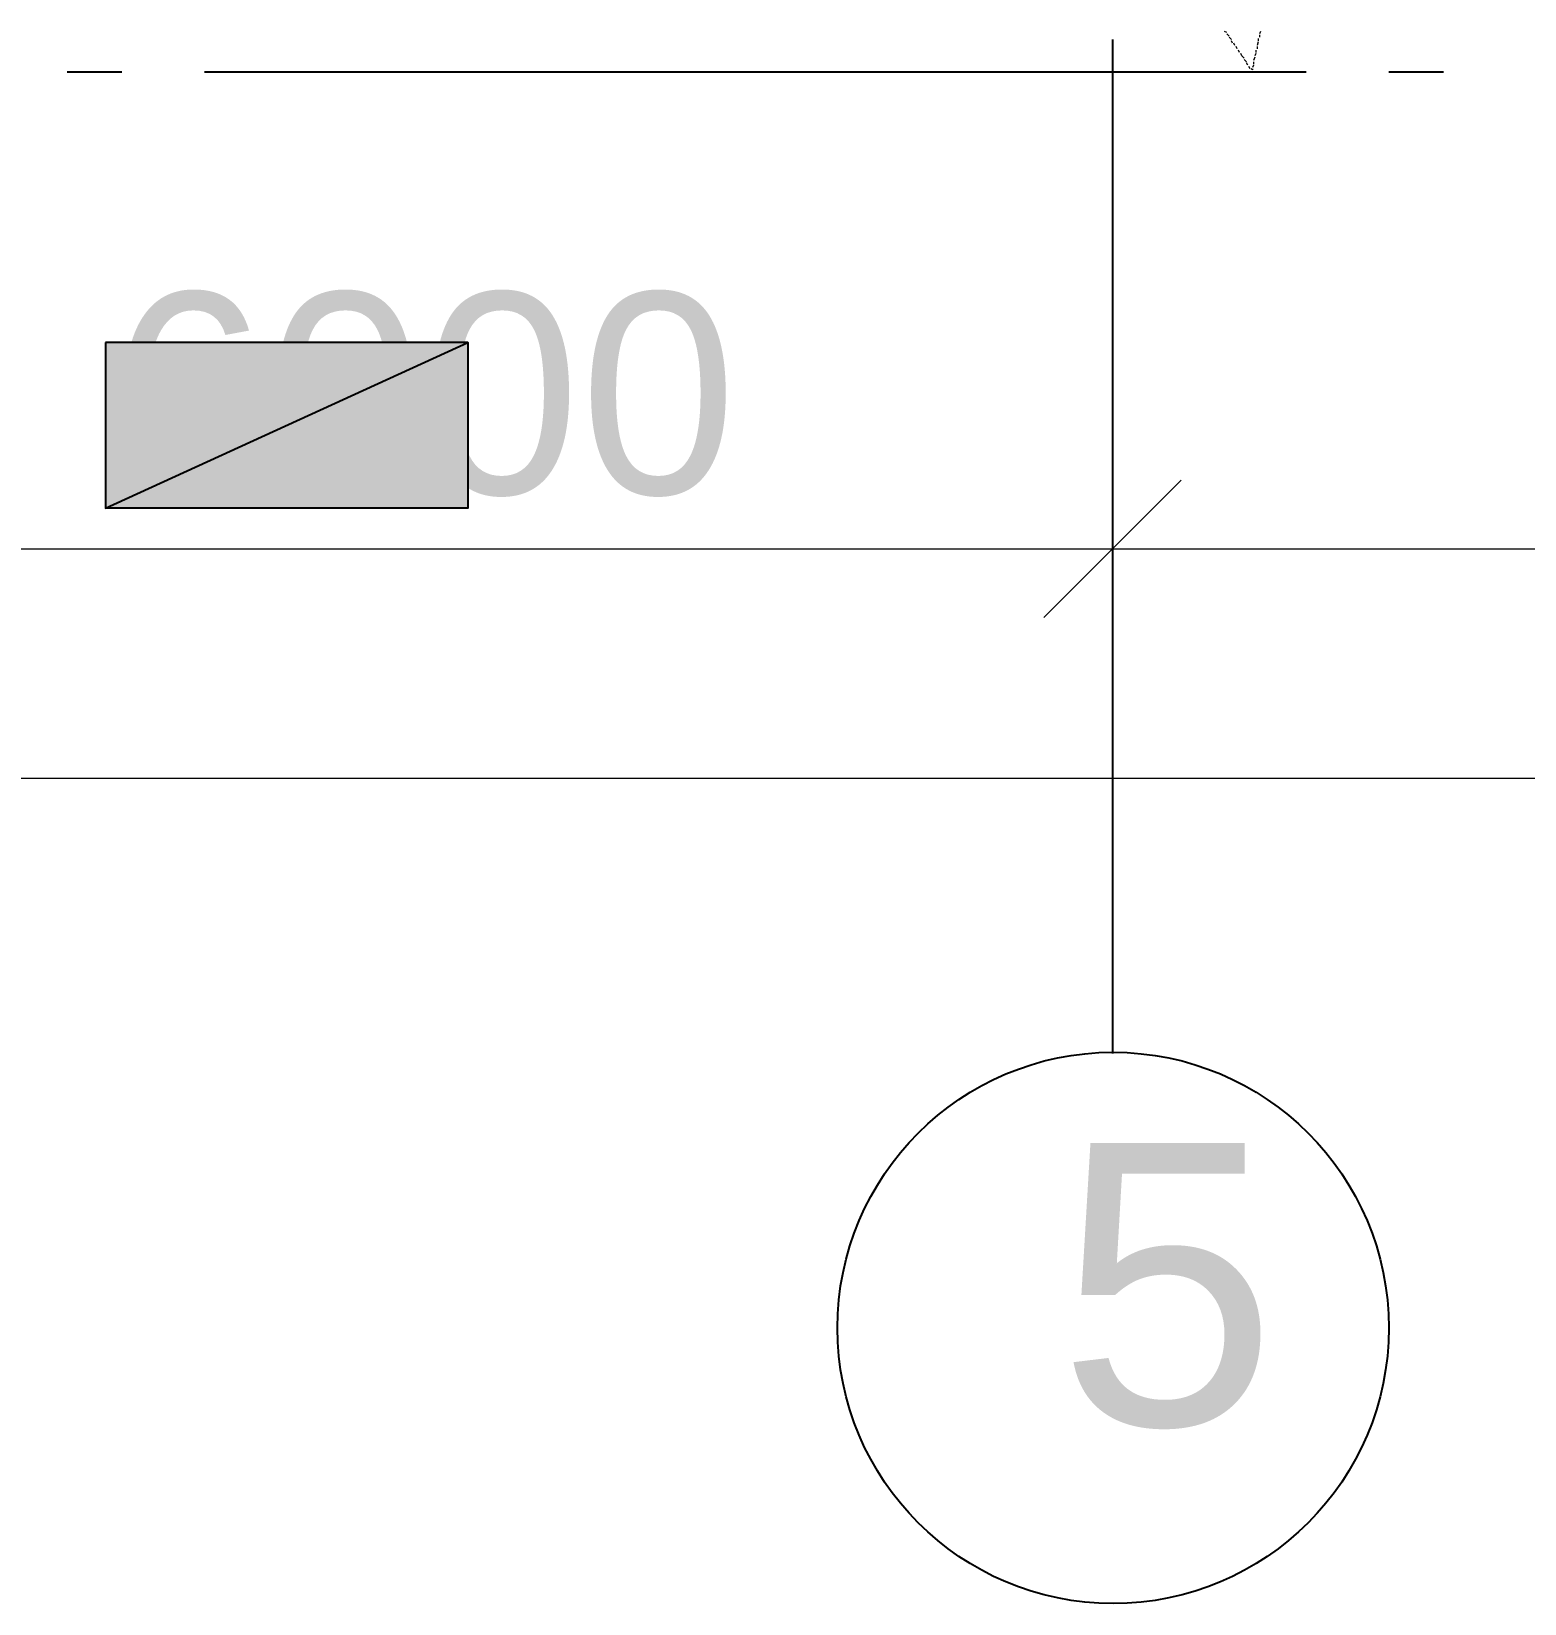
# Model space of a CAD drawing. Extents: x 8 to 21351, y 0 to 420.
# Drawn here: x 15702.36 to 15729.48, y 145.5 to 174.05 of the extents above; entities that cross this region are included whole.
import ezdxf

# ---------------------------------------------------------------- set-up
doc = ezdxf.new("R2010")
doc.units = 0
doc.styles.add('TEYPDFCAD_TEXT', font='arial.ttf')

msp = doc.modelspace()

# ---------------------------------------------------------------- hatches: boundary and pattern name
at = {"true_color": 0xffffff}
h = msp.add_hatch(color=0, dxfattribs=at)
h.paths.add_polyline_path([(15703.706, 168.402), (15703.706, 165.396), (15710.289, 168.402)])
h.paths.add_polyline_path([(15703.706, 165.396), (15710.289, 168.402), (15710.289, 165.396)])

# ---------------------------------------------------------------- linework, layer by layer
at = {"lineweight": 25}
for p, q in [((15721.994, 173.905), (15721.994, 160.507)), ((15704.002, 173.313), (15703.008, 173.313)), ((15725.508, 173.313), (15705.505, 173.313)), ((15728.005, 173.313), (15727.011, 173.313)), ((15721.994, 160.507), (15721.994, 155.49))]:
    msp.add_line(p, q, dxfattribs=at)
at = {"color": 7, "lineweight": 5}
for p, q in [((15724.068, 174.032), (15724.026, 174.054)), ((15724.111, 173.969), (15724.068, 174.011)), ((15724.153, 173.905), (15724.111, 173.948)), ((15724.64, 173.927), (15724.64, 173.884)), ((15724.682, 174.054), (15724.661, 174.011)), ((15724.661, 173.99), (15724.661, 173.948)), ((15724.174, 173.842), (15724.153, 173.884)), ((15724.217, 173.799), (15724.195, 173.842)), ((15724.259, 173.736), (15724.238, 173.778)), ((15724.301, 173.673), (15724.28, 173.715)), ((15724.344, 173.609), (15724.322, 173.651)), ((15724.386, 173.567), (15724.344, 173.609)), ((15724.598, 173.651), (15724.576, 173.609)), ((15724.598, 173.715), (15724.598, 173.673)), ((15724.64, 173.863), (15724.619, 173.799)), ((15724.619, 173.778), (15724.619, 173.736)), ((15724.428, 173.503), (15724.386, 173.546)), ((15724.449, 173.44), (15724.428, 173.482)), ((15724.492, 173.376), (15724.471, 173.418)), ((15724.534, 173.355), (15724.513, 173.376)), ((15724.555, 173.44), (15724.534, 173.397)), ((15724.534, 173.376), (15724.534, 173.355)), ((15724.576, 173.588), (15724.555, 173.524)), ((15724.555, 173.503), (15724.555, 173.461)), ((15721.994, 165.269), (15721.994, 166.645)), ((15721.994, 165.269), (15721.994, 166.645)), ((15720.745, 163.407), (15723.243, 165.904)), ((15723.243, 165.904), (15720.745, 163.407)), ((15690.011, 164.655), (15724.005, 164.655)), ((15720.004, 164.655), (15753.998, 164.655)), ((15933.999, 160.486), (15600.011, 160.486))]:
    msp.add_line(p, q, dxfattribs=at)
at = {"color": 0, "true_color": 0xffffff}
for points in [[(15703.706, 168.402), (15703.706, 165.396), (15710.289, 168.402)], [(15703.706, 165.396), (15710.289, 168.402), (15710.289, 165.396)]]:
    msp.add_lwpolyline(points, close=True, dxfattribs=at)
at = {"lineweight": 25}
msp.add_circle((15722.005, 150.506), 5.006, dxfattribs=at)

# ---------------------------------------------------------------- texts
at = {"color": 7, "style": 'TEYPDFCAD_TEXT'}
for s, height, p in [('6000', 3.6618, (15703.791, 165.65)), ('5', 5.126, (15720.999, 148.738))]:
    msp.add_text(s, height=height, dxfattribs=at).set_placement(p)

doc.saveas('drawing.dxf')
